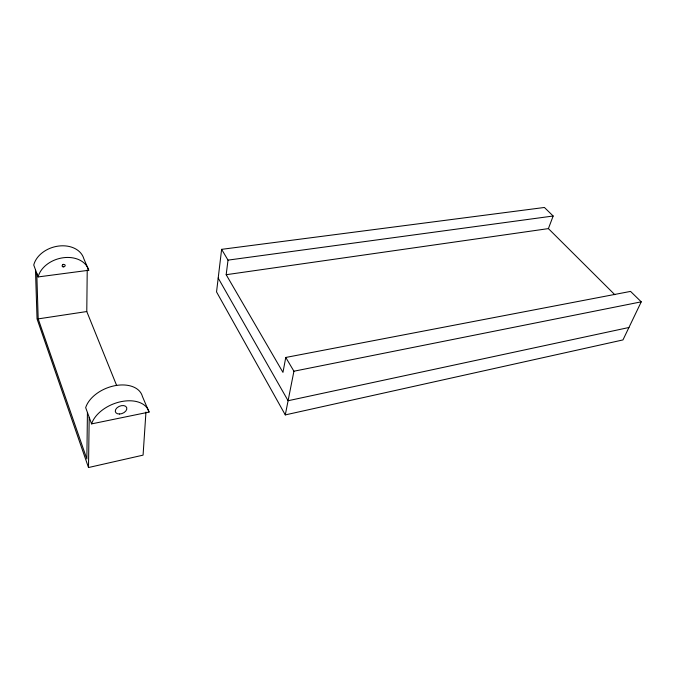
<?xml version="1.0" encoding="UTF-8"?>
<svg xmlns="http://www.w3.org/2000/svg" width="675" height="675" viewBox="0 0 675 675"><rect width="100%" height="100%" fill="white"/><g stroke="black" fill="none" stroke-linecap="round" stroke-linejoin="round"><path stroke-width="1.01" d="M116.657 385.518L86.78 311.538L87.227 269.899M87.429 412.459L86.856 458.966L38.188 318.887L36.779 273.316M145.952 412.062L143.075 455.144L88.501 467.53L89.201 417.327M221.619 249.345L216.54 291.921L285.289 414.906L622.966 339.922L641.25 301.835L630.551 291.406L285.761 357.463L282.96 372.389L226.184 274.708L228.015 260.128L221.619 249.345L544.404 207.47L553.163 216.008L548.404 228.606L226.184 274.708M285.289 414.906L293.92 371.216L285.761 357.463M628.931 327.502L288.09 400.731L218.194 278.058M91.589 423.892L149.057 412.071L142.417 396.444A30.198 19.44 -21.6 0 0 114.716 385.729A30.198 19.44 -21.6 0 0 85.674 407.641L91.589 423.892A30.679 19.364 -22 0 1 121.103 401.642A30.679 19.364 -22 0 1 149.057 412.071M293.92 371.216L641.25 301.835M38.188 318.887L86.78 311.538M228.015 260.128L553.163 216.008M38.095 276.936L88.746 270.27L83.827 258.711A26.013 19.541 -16.1 0 0 58.641 246.054A26.013 19.541 -16.1 0 0 33.75 265.005L38.095 276.936A26.359 19.567 -16.7 0 1 63.332 257.732A26.359 19.567 -16.7 0 1 88.746 270.27M548.404 228.606L614.815 294.697M88.501 467.53L37.049 318.895L35.471 269.738M63.433 264.271A1.552 1.173 -16.3 0 1 62.454 264.516M63.188 266.878A1.561 1.173 -16.4 0 0 65.146 265.25A1.561 1.173 -16.4 0 0 62.623 264.929A1.561 1.173 -16.4 0 0 63.188 266.878M119.467 414.028A6.05 3.873 -22 0 0 126.681 407.548A6.05 3.873 -22 0 0 117.045 407.767A6.05 3.873 -22 0 0 119.467 414.028"/></g></svg>
